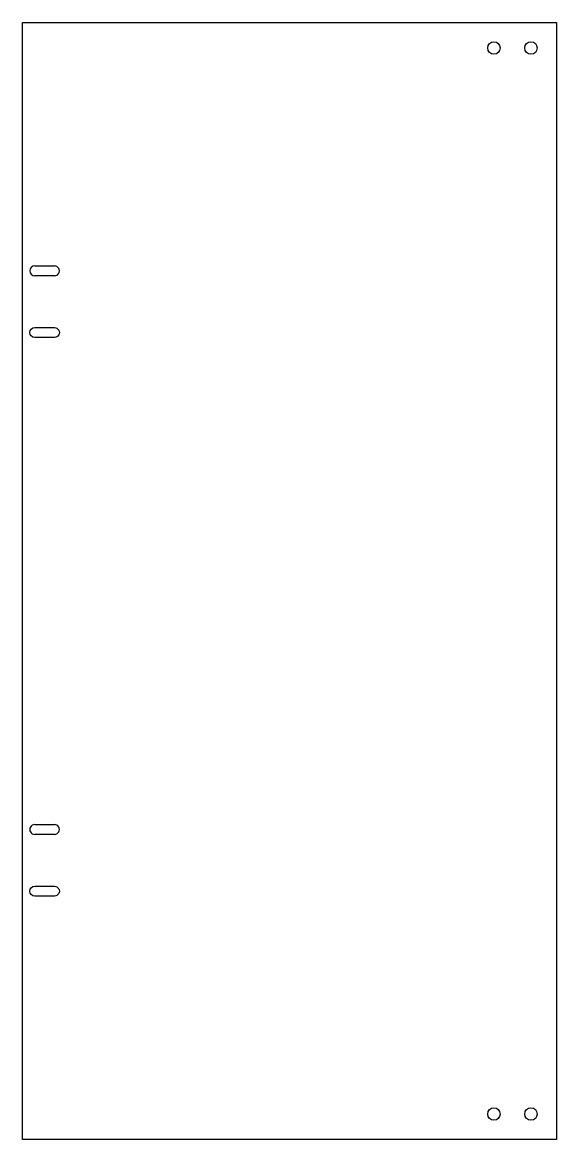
# Model space of a CAD drawing. Header units: millimetres. Extents: x -108 to 108, y -226 to 227.
import ezdxf

# ---------------------------------------------------------------- set-up
doc = ezdxf.new("R2010")
doc.units = ezdxf.units.MM
doc.layers.get('0').update_dxf_attribs({"linetype": 'CONTINUOUS'})

msp = doc.modelspace()

# ---------------------------------------------------------------- linework, layer by layer
for p, q in [((-103.25, 127.75), (-95.26, 127.75)), ((-95.25, 123.75), (-103.25, 123.75)), ((-103.25, -98.75), (-95.26, -98.75)), ((-95.25, -102.75), (-103.25, -102.75))]:
    msp.add_line(p, q)
msp.add_lwpolyline([(-108.25, 226.5), (108.25, 226.5), (108.25, -226.5), (-108.25, -226.5)], close=True)
for points in [[(-95.25, 102.75, -1.001791), (-95.26, 98.75), (-103.25, 98.75, -1), (-103.25, 102.75)], [(-103.25, -127.75, -1), (-103.25, -123.75), (-95.25, -123.75, -1.001791), (-95.26, -127.75)]]:
    msp.add_lwpolyline(points, format="xyb", close=True)
for centre in [(82.85, 216.1), (97.85, 216.1), (82.85, -216.1), (97.85, -216.1)]:
    msp.add_circle(centre, 2.5)
for centre, start, end in [((-103.25, 125.75), 89.9999, 269.9999), ((-95.25, 125.75), -90, 90.205), ((-103.25, -100.75), 89.9999, 270.0001), ((-95.25, -100.75), -90, 90.205)]:
    msp.add_arc(centre, 2, start, end)

doc.saveas('drawing.dxf')
